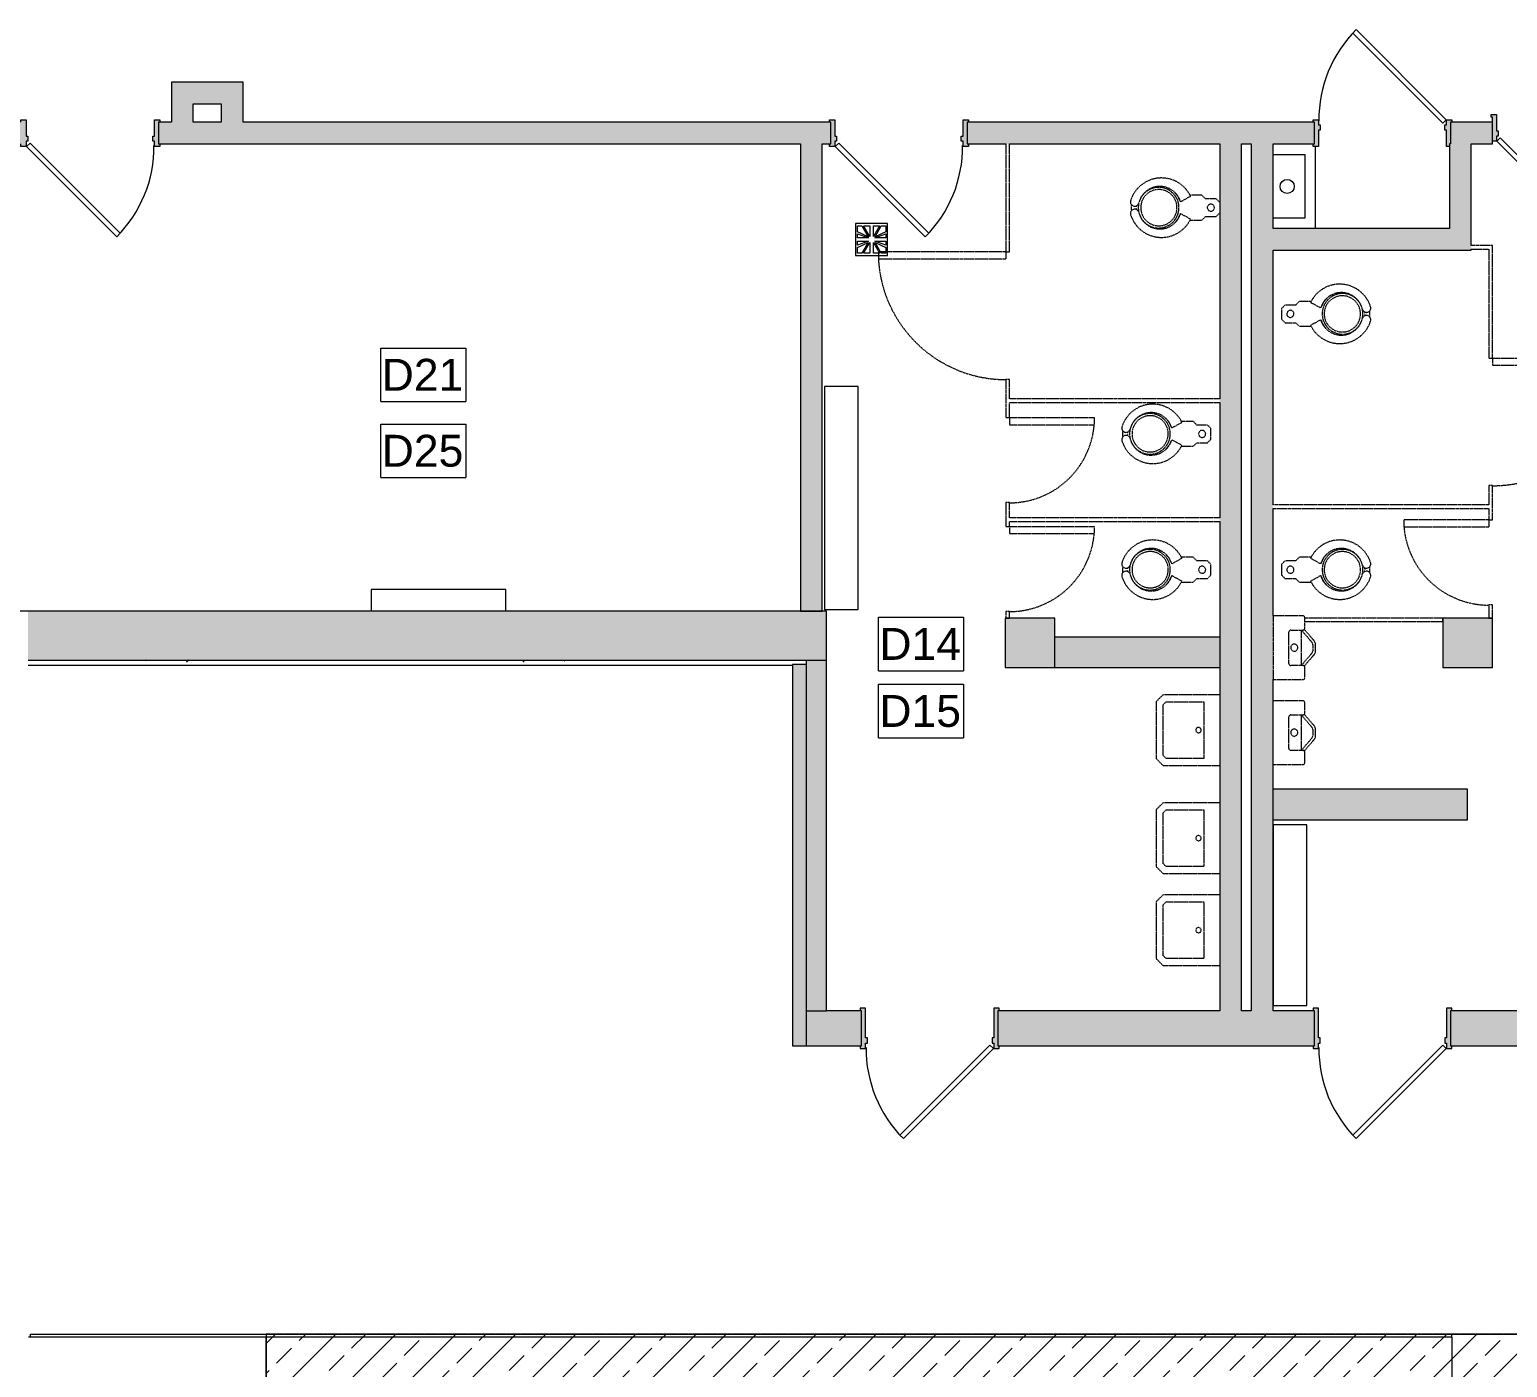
# Model space of a CAD drawing. Header units: inches. Extents: x 628 to 4524, y -721 to 887.
# Drawn here: x 3566 to 3983.6, y -310.9 to 67.1 of the extents above; entities that cross this region are included whole.
import ezdxf

# ---------------------------------------------------------------- set-up
doc = ezdxf.new("R2010")
doc.units = ezdxf.units.IN
doc.header["$MEASUREMENT"] = 0
for name, pattern in [('Dash 1_16_', [0.125, 0.0625, -0.0625]), ('Demolished', [0.1875, 0.125, -0.0625]), ('Hidden 1_8_', [0.1875, 0.125, -0.0625])]:
    doc.linetypes.add(name, pattern=pattern)
for name, color, linetype, lineweight in [('A-ANNO-KEYN', 231, 'Continuous', 9), ('A-DETL', 90, 'Continuous', 9), ('A-DETL-GENF', 92, 'Continuous', 9), ('A-DETL-HDLN', 90, 'Hidden 1_8_', 9), ('A-DOOR', 31, 'Continuous', 13), ('A-FLOR', 192, 'Continuous', 13), ('A-FLOR-LEVL', 51, 'Demolished', 9), ('A-WALL', 113, 'Continuous', 13), ('A-WALL-PATT', 111, 'Continuous', 13), ('I-WALL', 2, 'Continuous', 13), ('M-EQPM', 50, 'Continuous', 13), ('P-SANR-FIXT', 6, 'Demolished', 9)]:
    doc.layers.add(name, color=color, linetype=linetype, lineweight=lineweight)
doc.styles.add('Arial', font='arial.ttf', dxfattribs={"height": 9})

# ---------------------------------------------------------------- blocks, each defined once
blk = doc.blocks.new('Basic Wall _ Exterior - Brick and CMU on MTL_ Stud - ___-6877969-FIRST FLOOR DEMOLITION')
at = {"layer": 'A-WALL-PATT', "lineweight": 9}
h = blk.add_hatch(dxfattribs=at)
h.set_pattern_fill('FP_5', color=256, style=0, pattern_type=2)
h.set_pattern_definition([(0, (0, -89.438), (30.72, 4.745), [1.267, -21.773, 1.267, -21.773, -122.88]), (0, (0, -89.438), (30.72, 4.745), [-46.08, 1.267, -44.813, 1.267, -21.773, -53.76]), (0, (0, -89.438), (30.72, 4.745), [-115.2, 1.267, -14.093, 1.267, -37.133]), (133.061, (11.52, -87.066), (-22.01071, 14.06408), [0.928, -15.944, 0.928, -15.944, -89.986]), (133.061, (11.52, -87.066), (-22.01071, 14.06408), [-33.745, 0.928, -32.817, 0.928, -15.944, -39.369]), (133.061, (11.52, -87.066), (-22.01071, 14.06408), [-84.362, 0.928, -10.32, 0.928, -27.193]), (226.939, (15.36, -77.576), (-8.709455, -18.80903), [0.928, -15.944, 0.928, -15.944, -89.986]), (226.939, (15.36, -77.576), (-8.709455, -18.80903), [-33.745, 0.928, -32.817, 0.928, -15.944, -39.369]), (226.939, (15.36, -77.576), (-8.709455, -18.80903), [-84.362, 0.928, -10.32, 0.928, -27.193])])
h.paths.add_polyline_path([(540.34, -112.44), (540.34, -112.28), (544.34, -112.28), (544.34, -111.06), (324.34, -111.06), (324.34, -112.44), (404.13, -112.44)], flags=0)
at = {"layer": 'A-WALL', "lineweight": 9}
blk.add_line((324.34, -112.44), (540.34, -112.44), dxfattribs=at)
blk = doc.blocks.new('Door - Single - Solid Door 36_ x 84_-V1-FIRST FLOOR DEMOLITION')
at = {"layer": 'A-DOOR'}
h = blk.add_hatch(color=250, dxfattribs=at)
h.paths.add_polyline_path([(-15.26, -3.9), (-14.13, -3.9), (-14.13, -2.4), (-13.63, -2.4), (-13.63, -0.9), (-14.13, -0.9), (-14.13, 3.72), (-15.63, 3.72), (-15.63, 2.97), (-15.26, 2.97), (-15.26, -3.15)], flags=0)
h.paths.add_polyline_path([(23.62, -3.9), (23.62, -3.15), (23.24, -3.15), (23.24, 2.97), (23.62, 2.97), (23.62, 3.72), (22.12, 3.72), (22.12, -0.9), (21.62, -0.9), (21.62, -2.4), (22.12, -2.4), (22.12, -3.9), (23.24, -3.9)], flags=0)
at = {"layer": 'A-DOOR', "color": 8, "lineweight": 20}
for p, q in [((-15.63, 3.72), (-14.13, 3.72)), ((-15.63, 2.97), (-15.63, 3.72)), ((-15.26, 2.97), (-15.63, 2.97)), ((-15.26, 1.47), (-15.26, 2.97)), ((-14.13, 3.72), (-14.13, -0.9)), ((22.12, 3.72), (23.62, 3.72)), ((22.12, -0.9), (22.12, 3.72)), ((23.62, 3.72), (23.62, 2.97)), ((-14.13, -3.9), (-15.26, -3.9)), ((-14.13, -0.9), (-13.63, -0.9)), ((-14.13, -2.4), (-14.13, -3.9)), ((-13.63, -2.4), (-14.13, -2.4)), ((-13.03, -2.93), (-14.01, -3.9)), ((-14.01, -3.9), (11.45, -29.36)), ((-13.63, -0.9), (-13.63, -2.4)), ((12.42, -28.38), (-13.03, -2.93)), ((21.62, -0.9), (22.12, -0.9)), ((21.62, -2.4), (21.62, -0.9)), ((22.12, -2.4), (21.62, -2.4)), ((22.12, -3.9), (22.12, -2.4)), ((23.62, -3.9), (22.12, -3.9)), ((23.62, -3.15), (23.62, -3.9)), ((11.45, -29.36), (12.42, -28.38))]:
    blk.add_line(p, q, dxfattribs=at)
at = {"layer": 'A-DOOR', "lineweight": 9}
blk.add_arc((-14.01, -3.9), 36, 315, 0.5, dxfattribs=at)
blk = doc.blocks.new('Lavatory - Wall Mounted - 20_x18_ - Public-6857333-FIRST FLOOR DEMOLITION')
at = {"layer": 'P-SANR-FIXT', "color": 7}
for p, q in [((645.09, -177.37), (643.09, -179.37)), ((643.09, -179.37), (643.09, -195.37)), ((661.09, -177.37), (645.09, -177.37)), ((645.09, -180.19), (645.92, -179.37)), ((645.92, -179.37), (656.59, -179.37)), ((656.59, -179.37), (656.59, -195.37)), ((645.09, -194.54), (645.09, -180.19)), ((643.09, -195.37), (645.09, -197.37)), ((645.92, -195.37), (645.09, -194.54)), ((656.59, -195.37), (645.92, -195.37)), ((645.09, -197.37), (661.09, -197.37))]:
    blk.add_line(p, q, dxfattribs=at)
for start, end in [(90, 270), (90, 270), (270, 90), (270, 90)]:
    blk.add_arc((655.09, -187.37), 0.75, start, end, dxfattribs=at)
blk = doc.blocks.new('Urinal with Wing - Wall Hung - Standard-6857335-FIRST FLOOR DEMOLITION')
at = {"layer": 'P-SANR-FIXT', "color": 7}
for p, q in [((684.65, -122.55), (676.15, -122.55)), ((685.15, -126.05), (685.15, -123.05)), ((680.65, -136.05), (680.65, -127.05)), ((681.15, -126.55), (684.65, -126.55)), ((684.16, -126.55), (687.16, -130.05)), ((684.16, -136.55), (684.16, -126.55)), ((685.15, -126.55), (684.65, -126.55)), ((687.79, -129.63), (685.15, -126.55)), ((687.16, -130.05), (686.62, -129.43)), ((687.18, -128.92), (687.79, -129.63)), ((687.16, -133.06), (684.16, -136.55)), ((685.15, -136.55), (687.79, -133.47)), ((686.62, -133.68), (687.16, -133.06)), ((687.79, -133.47), (687.18, -134.19)), ((687.4, -130.7), (687.4, -132.41)), ((688.15, -132.5), (688.15, -130.61)), ((684.65, -136.55), (681.15, -136.55)), ((684.65, -136.55), (685.15, -136.55)), ((685.15, -140.05), (685.15, -137.05)), ((676.15, -140.55), (684.65, -140.55))]:
    blk.add_line(p, q, dxfattribs=at)
for centre, radius, start, end in [((684.65, -123.05), 0.5, 0, 90), ((681.15, -127.05), 0.5, 90, 180), ((684.65, -126.05), 0.5, 270, 0), ((682.15, -131.55), 1, 90, 270), ((682.15, -131.55), 1, 90, 270), ((682.15, -131.55), 1, 270, 90), ((682.15, -131.55), 1, 270, 90), ((686.4, -130.7), 1, 0, 40.6013), ((686.4, -132.41), 1, 319.3987, 0), ((686.65, -130.61), 1.5, 0, 40.6013), ((686.65, -132.5), 1.5, 319.3987, 0), ((681.15, -136.05), 0.5, 180, 270), ((684.65, -137.05), 0.5, 0, 90), ((684.65, -140.05), 0.5, 270, 0)]:
    blk.add_arc(centre, radius, start, end, dxfattribs=at)
blk = doc.blocks.new('Urinal with Wing - Wall Hung - Standard-V3-FIRST FLOOR DEMOLITION')
at = {"layer": 'P-SANR-FIXT', "color": 7}
for p, q in [((676.15, -98.55), (676.15, -116.55)), ((684.65, -98.55), (676.15, -98.55)), ((685.15, -102.05), (685.15, -99.05)), ((680.65, -112.05), (680.65, -103.05)), ((681.15, -102.55), (684.65, -102.55)), ((684.16, -102.55), (687.16, -106.05)), ((684.16, -112.55), (684.16, -102.55)), ((685.15, -102.55), (684.65, -102.55)), ((687.79, -105.63), (685.15, -102.55)), ((687.16, -106.05), (686.62, -105.43)), ((687.18, -104.92), (687.79, -105.63)), ((687.4, -106.7), (687.4, -108.41)), ((688.15, -108.5), (688.15, -106.61)), ((684.65, -112.55), (681.15, -112.55)), ((687.16, -109.06), (684.16, -112.55)), ((684.65, -112.55), (685.15, -112.55)), ((685.15, -112.55), (687.79, -109.47)), ((686.62, -109.68), (687.16, -109.06)), ((687.79, -109.47), (687.18, -110.19)), ((676.15, -116.55), (684.65, -116.55)), ((685.15, -116.05), (685.15, -113.05))]:
    blk.add_line(p, q, dxfattribs=at)
for centre, radius, start, end in [((684.65, -99.05), 0.5, 0, 90), ((681.15, -103.05), 0.5, 90, 180), ((684.65, -102.05), 0.5, 270, 0), ((682.15, -107.55), 1, 90, 270), ((682.15, -107.55), 1, 90, 270), ((682.15, -107.55), 1, 270, 90), ((682.15, -107.55), 1, 270, 90), ((686.4, -106.7), 1, 0, 40.6013), ((686.4, -108.41), 1, 319.3987, 0), ((686.65, -106.61), 1.5, 0, 40.6013), ((686.65, -108.5), 1.5, 319.3987, 0), ((681.15, -112.05), 0.5, 180, 270), ((684.65, -113.05), 0.5, 0, 90), ((684.65, -116.05), 0.5, 270, 0)]:
    blk.add_arc(centre, radius, start, end, dxfattribs=at)
blk = doc.blocks.new('Water Closet - Flush Valve - Floor Mounted - Private - Flushing Greater than 1_6 gpf-V8-FIRST FLOOR DEMOLITION')
at = {"layer": 'P-SANR-FIXT', "color": 7}
for p, q in [((-2.5, -4), (-3.5, -5)), ((-1.5, 0), (-2.5, -1)), ((-2.5, -1), (-2.5, -4)), ((1.5, 0), (-1.5, 0)), ((2.5, -1), (1.5, 0)), ((2.5, -4), (2.5, -1)), ((3.5, -5), (2.5, -4)), ((-3.5, -5), (-3.5, -8.38)), ((-1.69, -11.06), (-3.25, -8.22)), ((3.25, -8.22), (1.69, -11.06)), ((3.5, -8.38), (3.5, -5))]:
    blk.add_line(p, q, dxfattribs=at)
at = {"layer": 'P-SANR-FIXT', "color": 7, "flags": 128}
for points in [[(-4.38, -12.79), (-4.22, -12.64), (-4.03, -12.48), (-3.84, -12.32), (-3.64, -12.17), (-3.43, -12.03), (-3.22, -11.89), (-3.01, -11.77), (-2.78, -11.65), (-2.56, -11.55), (-2.33, -11.45), (-2.09, -11.36), (-2, -11.33)], [(2, -11.33), (2.24, -11.41), (2.47, -11.51), (2.69, -11.61), (2.92, -11.72), (3.14, -11.84), (3.35, -11.97), (3.56, -12.11), (3.76, -12.26), (3.96, -12.41), (4.15, -12.57), (4.33, -12.74), (4.38, -12.8)], [(-0.2, -23.5), (-0.25, -23.5), (-0.5, -23.48), (-0.56, -23.47)], [(0.56, -23.47), (0.35, -23.49), (0.1, -23.5)]]:
    blk.add_lwpolyline(points, dxfattribs=at)
at = {"layer": 'P-SANR-FIXT', "color": 7}
for centre, radius, start, end in [((0, -2.5), 1, 360, 180), ((0, -2.5), 1, 180, 360), ((0.74, -16.45), 9.14, 115.8609, 252.5741), ((-0.74, -16.45), 9.14, 287.4259, 64.1391), ((0.1, -16.91), 6.11, 106.9633, 257.0367), ((0, -17.25), 5.75, 0, 180), ((0, -17.19), 5.13, 90, 270), ((0, -17.25), 5.75, 118.1189, 123.4335), ((0, -17.25), 5.75, 104.0429, 108.5788), ((0, -17.19), 5.12, 270, 90), ((-0.1, -16.91), 6.11, 282.9633, 73.0367), ((0, -17.25), 5.75, 71.4212, 75.9571), ((0, -17.25), 5.75, 56.5665, 61.8811), ((0, -17.25), 5.75, 161.4419, 165.9707), ((0, -17.25), 5.75, 146.5915, 151.6251), ((0, -17.25), 5.75, 132.2685, 137.754), ((0, -17.25), 5.75, 42.246, 47.7315), ((0, -17.25), 5.75, 28.3749, 33.4085), ((0, -17.25), 5.75, 14.0293, 18.5581), ((0, -17.25), 5.75, 180, 238.3584), ((0, -17.25), 5.75, 301.6416, 0), ((0, -17.25), 5.75, 240.6149, 251.1591), ((-1.64, -24.02), 1.21, 252.5741, 72.5741), ((0, -17.25), 5.75, 255.8551, 284.1449), ((0, -17.25), 7.75, 263.5978, 276.4022), ((1.64, -24.02), 1.21, 107.4259, 287.4259), ((0, -17.25), 5.75, 288.8409, 299.3851)]:
    blk.add_arc(centre, radius, start, end, dxfattribs=at)
blk = doc.blocks.new('Water Closet - Flush Valve - Floor Mounted - Private - Flushing Greater than 1_6 gpf-V9-FIRST FLOOR DEMOLITION')
at = {"layer": 'P-SANR-FIXT', "color": 7}
for p, q in [((-2.5, -4), (-3.5, -5)), ((-1.5, 0), (-2.5, -1)), ((-2.5, -1), (-2.5, -4)), ((2.5, -1), (1.5, 0)), ((2.5, -4), (2.5, -1)), ((3.5, -5), (2.5, -4)), ((-3.5, -5), (-3.5, -8.38)), ((-1.69, -11.06), (-3.25, -8.22)), ((3.25, -8.22), (1.69, -11.06)), ((3.5, -8.38), (3.5, -5))]:
    blk.add_line(p, q, dxfattribs=at)
at = {"layer": 'P-SANR-FIXT', "color": 7, "flags": 128}
for points in [[(-4.38, -12.79), (-4.22, -12.64), (-4.03, -12.48), (-3.84, -12.32), (-3.64, -12.17), (-3.43, -12.03), (-3.22, -11.89), (-3.01, -11.77), (-2.78, -11.65), (-2.56, -11.55), (-2.33, -11.45), (-2.09, -11.36), (-2, -11.33)], [(2, -11.33), (2.24, -11.41), (2.47, -11.51), (2.69, -11.61), (2.92, -11.72), (3.14, -11.84), (3.35, -11.97), (3.56, -12.11), (3.76, -12.26), (3.96, -12.41), (4.15, -12.57), (4.33, -12.74), (4.38, -12.8)], [(-0.2, -23.5), (-0.25, -23.5), (-0.5, -23.48), (-0.56, -23.47)], [(0.56, -23.47), (0.35, -23.49), (0.1, -23.5)]]:
    blk.add_lwpolyline(points, dxfattribs=at)
at = {"layer": 'P-SANR-FIXT', "color": 7}
for centre, radius, start, end in [((0, -2.5), 1, 360, 180), ((0, -2.5), 1, 180, 360), ((0.74, -16.45), 9.14, 115.8609, 252.5741), ((-0.74, -16.45), 9.14, 287.4259, 64.1391), ((0.1, -16.91), 6.11, 106.9633, 257.0367), ((0, -17.25), 5.75, 0, 180), ((0, -17.19), 5.13, 90, 270), ((0, -17.25), 5.75, 118.1189, 123.4335), ((0, -17.25), 5.75, 104.0429, 108.5788), ((0, -17.19), 5.12, 270, 90), ((-0.1, -16.91), 6.11, 282.9633, 73.0367), ((0, -17.25), 5.75, 71.4212, 75.9571), ((0, -17.25), 5.75, 56.5665, 61.8811), ((0, -17.25), 5.75, 161.4419, 165.9707), ((0, -17.25), 5.75, 146.5915, 151.9011), ((0, -17.25), 5.75, 132.2685, 137.2516), ((0, -17.25), 5.75, 42.246, 47.7315), ((0, -17.25), 5.75, 28.0989, 33.4085), ((0, -17.25), 5.75, 14.0293, 18.5581), ((0, -17.25), 5.75, 180, 238.3584), ((0, -17.25), 5.75, 301.6416, 0), ((0, -17.25), 5.75, 240.6149, 251.1591), ((-1.64, -24.02), 1.21, 252.5741, 72.5741), ((0, -17.25), 5.75, 255.8551, 284.1449), ((0, -17.25), 7.75, 263.5978, 276.4022), ((1.64, -24.02), 1.21, 107.4259, 287.4259), ((0, -17.25), 5.75, 288.8409, 299.3851)]:
    blk.add_arc(centre, radius, start, end, dxfattribs=at)
blk = doc.blocks.new('Water Closet - Flush Valve - Floor Mounted - Private - Flushing Greater than 1_6 gpf-6876901-FIRST FLOOR DEMOLITION')
at = {"layer": 'P-SANR-FIXT', "color": 7}
for p, q in [((-3.5, 8.38), (-3.5, 5)), ((-3.25, 8.22), (-1.69, 11.06)), ((1.69, 11.06), (3.25, 8.22)), ((3.5, 5), (3.5, 8.38)), ((-3.5, 5), (-2.5, 4)), ((2.5, 4), (3.5, 5)), ((-2.5, 4), (-2.5, 1)), ((-2.5, 1), (-1.5, 0)), ((-1.5, 0), (1.5, 0)), ((1.5, 0), (2.5, 1)), ((2.5, 1), (2.5, 4))]:
    blk.add_line(p, q, dxfattribs=at)
at = {"layer": 'P-SANR-FIXT', "color": 7, "flags": 128}
for points in [[(-0.56, 23.47), (-0.35, 23.49), (-0.1, 23.5)], [(0.2, 23.5), (0.25, 23.5), (0.5, 23.48), (0.56, 23.47)], [(-2, 11.33), (-2.24, 11.41), (-2.47, 11.51), (-2.69, 11.61), (-2.92, 11.72), (-3.14, 11.84), (-3.35, 11.97), (-3.56, 12.11), (-3.76, 12.26), (-3.96, 12.41), (-4.15, 12.57), (-4.33, 12.74), (-4.38, 12.8)], [(4.38, 12.79), (4.22, 12.64), (4.03, 12.48), (3.84, 12.32), (3.64, 12.17), (3.43, 12.03), (3.22, 11.89), (3.01, 11.77), (2.78, 11.65), (2.56, 11.55), (2.33, 11.45), (2.09, 11.36), (2, 11.33)]]:
    blk.add_lwpolyline(points, dxfattribs=at)
at = {"layer": 'P-SANR-FIXT', "color": 7}
for centre, radius, start, end in [((0.74, 16.45), 9.14, 107.4259, 244.1391), ((-1.64, 24.02), 1.21, 287.4259, 107.4259), ((1.64, 24.02), 1.21, 72.5741, 252.5741), ((-0.74, 16.45), 9.14, 295.8609, 72.5741), ((0.1, 16.91), 6.11, 102.9633, 253.0367), ((0, 17.25), 5.75, 121.6416, 180), ((0, 17.19), 5.12, 90, 270), ((0, 17.25), 5.75, 108.8409, 119.3851), ((0, 17.25), 5.75, 75.8551, 104.1449), ((0, 17.25), 7.75, 83.5978, 96.4022), ((0, 17.19), 5.13, 270, 90), ((-0.1, 16.91), 6.11, 286.9633, 77.0367), ((0, 17.25), 5.75, 60.6149, 71.1591), ((0, 17.25), 5.75, 0, 58.3584), ((0, 17.25), 5.75, 180, 0), ((0, 17.25), 5.75, 194.0293, 198.5581), ((0, 17.25), 5.75, 208.0989, 213.4085), ((0, 17.25), 5.75, 222.246, 227.7315), ((0, 17.25), 5.75, 312.2685, 317.754), ((0, 17.25), 5.75, 326.5915, 331.9011), ((0, 17.25), 5.75, 341.4419, 345.9707), ((0, 17.25), 5.75, 236.5665, 241.8811), ((0, 17.25), 5.75, 251.4212, 255.9571), ((0, 17.25), 5.75, 284.0429, 288.5788), ((0, 17.25), 5.75, 298.1189, 303.4335), ((0, 2.5), 1, 360, 180), ((0, 2.5), 1, 180, 360)]:
    blk.add_arc(centre, radius, start, end, dxfattribs=at)
blk = doc.blocks.new('Door - Single - Solid Door 36_ x 84_-7220308-FIRST FLOOR DEMOLITION')
at = {"layer": 'A-DOOR'}
h = blk.add_hatch(color=250, dxfattribs=at)
h.paths.add_polyline_path([(23.62, 2.97), (23.62, 3.72), (22.12, 3.72), (22.12, -0.9), (21.62, -0.9), (21.62, -2.4), (22.12, -2.4), (22.12, -3.9), (23.62, -3.9), (23.62, -3.15), (23.24, -3.15), (23.24, 2.97)], flags=0)
h.paths.add_polyline_path([(-13.63, -2.4), (-13.63, -0.9), (-14.13, -0.9), (-14.13, 3.72), (-15.63, 3.72), (-15.63, 2.97), (-15.26, 2.97), (-15.26, -3.15), (-15.63, -3.15), (-15.63, -3.9), (-14.13, -3.9), (-14.13, -2.4)], flags=0)
at = {"layer": 'A-DOOR', "color": 8, "lineweight": 20}
for p, q in [((-15.63, 3.72), (-14.13, 3.72)), ((-15.63, 2.97), (-15.63, 3.72)), ((-14.13, 3.72), (-14.13, -0.9)), ((22.12, 3.72), (23.62, 3.72)), ((22.12, -0.9), (22.12, 3.72)), ((23.62, 3.72), (23.62, 2.97)), ((-15.63, -3.9), (-15.63, -3.15)), ((-14.13, -3.9), (-15.63, -3.9)), ((-14.13, -0.9), (-13.63, -0.9)), ((-14.13, -2.4), (-14.13, -3.9)), ((-13.63, -2.4), (-14.13, -2.4)), ((-13.03, -2.93), (-14.01, -3.9)), ((-14.01, -3.9), (11.45, -29.36)), ((-13.63, -0.9), (-13.63, -2.4)), ((12.42, -28.38), (-13.03, -2.93)), ((21.62, -0.9), (22.12, -0.9)), ((21.62, -2.4), (21.62, -0.9)), ((22.12, -2.4), (21.62, -2.4)), ((22.12, -3.9), (22.12, -2.4)), ((23.62, -3.9), (22.12, -3.9)), ((23.62, -3.15), (23.62, -3.9)), ((11.45, -29.36), (12.42, -28.38))]:
    blk.add_line(p, q, dxfattribs=at)
at = {"layer": 'A-DOOR', "lineweight": 9}
blk.add_arc((-14.01, -3.9), 36, 315, 0.5, dxfattribs=at)
blk = doc.blocks.new('Door - Single - Solid Door 36_ x 84_-7219896-FIRST FLOOR DEMOLITION')
at = {"layer": 'A-DOOR'}
h = blk.add_hatch(color=250, dxfattribs=at)
h.paths.add_polyline_path([(-15.63, 5.78), (-15.63, 5.03), (-15.26, 5.03), (-15.26, -4.85), (-15.63, -4.85), (-15.63, -5.6), (-14.13, -5.6), (-14.13, 2.78), (-13.63, 2.78), (-13.63, 4.28), (-14.13, 4.28), (-14.13, 5.78), (-15.26, 5.78)], flags=0)
h.paths.add_polyline_path([(22.12, 5.78), (22.12, 4.28), (21.62, 4.28), (21.62, 2.78), (22.12, 2.78), (22.12, -5.6), (23.62, -5.6), (23.62, -4.85), (23.24, -4.85), (23.24, 5.03), (23.62, 5.03), (23.62, 5.78), (23.24, 5.78)], flags=0)
at = {"layer": 'A-DOOR', "color": 8, "lineweight": 20}
for p, q in [((-14.01, 5.78), (11.45, 31.23)), ((12.42, 30.26), (-13.03, 4.8)), ((11.45, 31.23), (12.42, 30.26)), ((-15.63, 5.78), (-15.63, 5.03)), ((-14.13, 5.78), (-15.63, 5.78)), ((-14.13, 4.28), (-14.13, 5.78)), ((-13.63, 4.28), (-14.13, 4.28)), ((-13.03, 4.8), (-14.01, 5.78)), ((-13.63, 2.78), (-13.63, 4.28)), ((22.12, 4.28), (21.62, 4.28)), ((21.62, 4.28), (21.62, 2.78)), ((23.62, 5.78), (22.12, 5.78)), ((22.12, 5.78), (22.12, 4.28)), ((23.62, 5.03), (23.62, 5.78)), ((-14.13, -5.6), (-14.13, 2.78)), ((-14.13, 2.78), (-13.63, 2.78)), ((21.62, 2.78), (22.12, 2.78)), ((22.12, 2.78), (22.12, -5.6)), ((-15.63, -4.85), (-15.63, -5.6)), ((-15.63, -5.6), (-14.13, -5.6)), ((22.12, -5.6), (23.62, -5.6)), ((23.62, -5.6), (23.62, -4.85))]:
    blk.add_line(p, q, dxfattribs=at)
at = {"layer": 'A-DOOR', "lineweight": 9}
blk.add_arc((-14.01, 5.78), 36, 359.5, 45, dxfattribs=at)
blk = doc.blocks.new('Fan Coil Unit 9_5L x 51W x 25_5H - Fan Coil Unit 9_5L x 51W x 25_5H-6913397-FIRST FLOOR DEMOLITION')
at = {"layer": 'M-EQPM', "lineweight": 9}
for p, q in [((-25.5, 4.75), (-25.5, -4.75)), ((25.5, 4.75), (-25.5, 4.75)), ((25.5, -4.75), (25.5, 4.75)), ((-25.5, -4.75), (25.5, -4.75))]:
    blk.add_line(p, q, dxfattribs=at)
blk = doc.blocks.new('Fan Coil Unit 9_5L x 63W x 25_5H - Fan Coil Unit 9_5L x 63W x 25_5H-6914405-FIRST FLOOR DEMOLITION')
at = {"layer": 'M-EQPM', "lineweight": 9}
for p, q in [((-31.5, 4.75), (-31.5, -4.75)), ((31.5, 4.75), (-31.5, 4.75)), ((31.5, -4.75), (31.5, 4.75)), ((-31.5, -4.75), (31.5, -4.75))]:
    blk.add_line(p, q, dxfattribs=at)
blk = doc.blocks.new('Door - Single - Solid Door 36_ x 84_-V13-FIRST FLOOR DEMOLITION')
at = {"layer": 'A-DOOR'}
h = blk.add_hatch(color=250, dxfattribs=at)
h.paths.add_polyline_path([(22.12, 3.72), (22.12, -0.9), (21.62, -0.9), (21.62, -2.4), (22.12, -2.4), (22.12, -3.9), (23.62, -3.9), (23.62, -3.15), (23.24, -3.15), (23.24, 2.97), (23.62, 2.97), (23.62, 3.72), (23.24, 3.72)], flags=0)
h.paths.add_polyline_path([(-14.13, 3.72), (-14.94, 3.72), (-14.94, 2.97), (-15.26, 2.97), (-15.26, -3.15), (-15.63, -3.15), (-15.63, -3.9), (-14.13, -3.9), (-14.13, -2.4), (-13.63, -2.4), (-13.63, -0.9), (-14.13, -0.9), (-14.13, 2.97)], flags=0)
at = {"layer": 'A-DOOR', "color": 8, "lineweight": 20}
for p, q in [((-14.94, 3.72), (-14.13, 3.72)), ((-14.13, 3.72), (-14.13, -0.9)), ((22.12, 3.72), (23.62, 3.72)), ((22.12, -0.9), (22.12, 3.72)), ((23.62, 3.72), (23.62, 2.97)), ((-15.63, -3.9), (-15.63, -3.15)), ((-14.13, -3.9), (-15.63, -3.9)), ((-14.13, -0.9), (-13.63, -0.9)), ((-14.13, -2.4), (-14.13, -3.9)), ((-13.63, -2.4), (-14.13, -2.4)), ((-13.03, -2.93), (-14.01, -3.9)), ((-14.01, -3.9), (11.45, -29.36)), ((-13.63, -0.9), (-13.63, -2.4)), ((12.42, -28.38), (-13.03, -2.93)), ((21.62, -0.9), (22.12, -0.9)), ((21.62, -2.4), (21.62, -0.9)), ((22.12, -2.4), (21.62, -2.4)), ((22.12, -3.9), (22.12, -2.4)), ((23.62, -3.9), (22.12, -3.9)), ((23.62, -3.15), (23.62, -3.9)), ((11.45, -29.36), (12.42, -28.38))]:
    blk.add_line(p, q, dxfattribs=at)
at = {"layer": 'A-DOOR', "lineweight": 9}
blk.add_arc((-14.01, -3.9), 36, 315, 0.5, dxfattribs=at)
blk = doc.blocks.new('Sink-Mop-2D - Sink-Mop-2D-6915447-FIRST FLOOR DEMOLITION')
at = {"layer": 'P-SANR-FIXT', "linetype": 'Continuous'}
for p, q in [((23.875, 12), (0.75, 12)), ((3, 9), (21, 9)), ((3, 0), (3, 9)), ((21, 9), (21, 0))]:
    blk.add_line(p, q, dxfattribs=at)
blk.add_circle((12, 4), 2, dxfattribs=at)
blk = doc.blocks.new('Single-Flush - 36_ x 84_-6917172-FIRST FLOOR DEMOLITION')
at = {"layer": 'A-DOOR', "color": 10, "linetype": 'Demolished', "lineweight": 20}
for p, q in [((16, -0.5), (16, -36.51)), ((18, -0.5), (16, -0.5)), ((18, -0.5), (18, -36.51)), ((18, -36.51), (16, -36.51))]:
    blk.add_line(p, q, dxfattribs=at)
at = {"layer": 'A-DOOR', "color": 7, "linetype": 'Demolished', "lineweight": 9}
blk.add_arc((18, -0.5), 36.07, 180, 266.8211, dxfattribs=at)
blk = doc.blocks.new('Single-Flush - 24_ x 80_-6917127-FIRST FLOOR DEMOLITION')
at = {"layer": 'A-DOOR', "color": 10, "linetype": 'Demolished', "lineweight": 20}
for p, q in [((10, 0.5), (10, 24.48)), ((12, 24.48), (10, 24.48)), ((12, 0.5), (12, 24.48)), ((12, 0.5), (10, 0.5))]:
    blk.add_line(p, q, dxfattribs=at)
at = {"layer": 'A-DOOR', "color": 7, "linetype": 'Demolished', "lineweight": 9}
blk.add_arc((12, 0.5), 24.07, 94.7669, 180, dxfattribs=at)
blk = doc.blocks.new('Floor Drain 9L x 9W - Floor Drain 9L x 9W-V14-FIRST FLOOR DEMOLITION')
at = {"layer": 'P-SANR-FIXT', "linetype": 'Continuous'}
for p, q in [((4.5, 4.5), (-4.5, 4.5)), ((-4.5, 4.5), (-4.5, -4.5)), ((4.5, -4.5), (4.5, 4.5)), ((-4, 2.21), (-4, 3.83)), ((-4, 3.83), (-2.75, 3.83)), ((-0.99, 0.8), (-4, 2.21)), ((-4, 1.63), (-0.91, 0.5)), ((-4, 0.5), (-4, 1.63)), ((-0.91, 0.5), (-4, 0.5)), ((-2.75, 3.83), (-0.99, 0.8)), ((-0.5, 0.83), (-2.25, 3.83)), ((-2.25, 3.83), (-0.5, 3.83)), ((-0.5, 3.83), (-0.5, 0.83)), ((0.5, 3.83), (2.25, 3.83)), ((2.25, 3.83), (0.5, 0.83)), ((0.5, 0.83), (0.5, 3.83)), ((0.91, 0.5), (4, 1.63)), ((4, 0.5), (0.91, 0.5)), ((0.99, 0.8), (2.75, 3.83)), ((4, 2.21), (0.99, 0.8)), ((2.75, 3.83), (4, 3.83)), ((4, 3.83), (4, 2.21)), ((4, 1.63), (4, 0.5)), ((-4, -1.63), (-4, -0.5)), ((-4, -0.5), (-0.91, -0.5)), ((-0.91, -0.5), (-4, -1.63)), ((-4, -2.21), (-0.99, -0.8)), ((-4, -3.83), (-4, -2.21)), ((-2.75, -3.83), (-4, -3.83)), ((-0.99, -0.8), (-2.75, -3.83)), ((-2.25, -3.83), (-0.5, -0.83)), ((-0.5, -3.83), (-2.25, -3.83)), ((-0.5, -0.83), (-0.5, -3.83)), ((0.5, -3.83), (0.5, -0.83)), ((0.5, -0.83), (2.25, -3.83)), ((2.25, -3.83), (0.5, -3.83)), ((4, -1.63), (0.91, -0.5)), ((0.91, -0.5), (4, -0.5)), ((2.75, -3.83), (0.99, -0.8)), ((0.99, -0.8), (4, -2.21)), ((4, -3.83), (2.75, -3.83)), ((4, -0.5), (4, -1.63)), ((4, -2.21), (4, -3.83)), ((-4.5, -4.5), (4.5, -4.5))]:
    blk.add_line(p, q, dxfattribs=at)
blk = doc.blocks.new('Single-Flush - 24_ x 80_-6917576-FIRST FLOOR DEMOLITION')
at = {"layer": 'A-DOOR', "color": 10, "linetype": 'Demolished', "lineweight": 20}
for p, q in [((10, -0.5), (10, -24.48)), ((12, -0.5), (10, -0.5)), ((12, -0.5), (12, -24.48)), ((12, -24.48), (10, -24.48))]:
    blk.add_line(p, q, dxfattribs=at)
at = {"layer": 'A-DOOR', "color": 7, "linetype": 'Demolished', "lineweight": 9}
blk.add_arc((12, -0.5), 24.07, 180, 265.2331, dxfattribs=at)
blk = doc.blocks.new('Single-Flush - 36_ x 84_-6917623-FIRST FLOOR DEMOLITION')
at = {"layer": 'A-DOOR', "color": 10, "linetype": 'Demolished', "lineweight": 20}
for p, q in [((16, 0.5), (16, 36.51)), ((18, 36.51), (16, 36.51)), ((18, 0.5), (18, 36.51)), ((18, 0.5), (16, 0.5))]:
    blk.add_line(p, q, dxfattribs=at)
at = {"layer": 'A-DOOR', "color": 7, "linetype": 'Demolished', "lineweight": 9}
blk.add_arc((18, 0.5), 36.07, 93.1789, 180, dxfattribs=at)
blk = doc.blocks.new('Heater 38W x 6_5D x 16H - Heater 38W x 6_5D x 16H-V21-FIRST FLOOR DEMOLITION')
at = {"layer": 'M-EQPM', "lineweight": 9}
for p, q in [((19, 3.25), (-19, 3.25)), ((-19, 3.25), (-19, -2.8)), ((19, -2.8), (19, 3.25))]:
    blk.add_line(p, q, dxfattribs=at)
blk = doc.blocks.new('Keynote Tag - Keynote Number - Boxed-135510-FIRST FLOOR DEMOLITION')
at = {"layer": 'A-ANNO-KEYN'}
for p, q in [((-0.125, -0.0792), (-0.125, 0.0781)), ((-0.125, 0.0781), (0.125, 0.0781)), ((0.125, 0.0781), (0.125, -0.0792)), ((-0.125, -0.0792), (0.125, -0.0792))]:
    blk.add_line(p, q, dxfattribs=at)

msp = doc.modelspace()

# ---------------------------------------------------------------- hatches: boundary and pattern name
at = {"layer": 'A-DETL-GENF'}
h = msp.add_hatch(dxfattribs=at)
h.set_pattern_fill('FP_2', style=0, pattern_type=2)
h.set_pattern_definition([(45, (3241.226, 0), (-8.48528, 8.48528), []), (45, (3249.711, 0), (-8.48528, 8.48528), [6, -3])])
h.paths.add_polyline_path([(3404.5, -681.87), (3404.5, -501.49), (4071.88, -501.49), (4071.88, -402.48), (4107.88, -402.48), (4107.88, -301.48), (3632.88, -301.48), (3632.88, -366.37), (3987.88, -366.37), (3987.88, -438.49), (3342.5, -438.49), (3342.5, -681.87)], flags=0)
at = {"layer": 'A-WALL'}
for points in [[(3855.69, -113.18), (3855.69, -99.18), (3841.69, -99.18), (3841.69, -113.18)], [(3979.37, -113.18), (3979.37, -99.18), (3965.38, -99.18), (3965.38, -113.18)]]:
    msp.add_hatch(color=250, dxfattribs=at).paths.add_polyline_path(points, flags=0)
at = {"layer": 'A-WALL-PATT', "lineweight": 9}
for points in [[(3612.25, 40.91), (3612.25, 52.27), (3606.13, 52.27), (3606.13, 40.91)], [(3620.18, 46.14), (3620.18, 52.27), (3612.25, 52.27), (3612.25, 46.14)], [(3626.31, 40.91), (3626.31, 52.27), (3620.18, 52.27), (3620.18, 40.91)], [(3783.82, -97.18), (3789.94, -97.18), (3789.94, 34.78), (3783.82, 34.78), (3783.82, -36.78)], [(3908.44, -210.18), (3908.44, 34.78), (3902.31, 34.78), (3902.31, -210.18)], [(3917.38, -210.18), (3917.38, 34.78), (3911.25, 34.78), (3911.25, -210.18)], [(3973.38, 10.91), (3973.38, 34.78), (3967.25, 34.78), (3967.25, 10.91)], [(3973.38, 4.78), (3973.38, 10.91), (3917.38, 10.91), (3917.38, 4.78), (3965.31, 4.78)], [(3902.31, -113.18), (3902.31, -104.55), (3855.69, -104.55), (3855.69, -113.18), (3896.74, -113.18)], [(3785.56, -220.05), (3785.56, -112.28), (3781.56, -112.28), (3781.56, -220.05)], [(3791.19, -210.18), (3791.19, -111.06), (3785.56, -111.06), (3785.56, -210.18)], [(3972.38, -156.18), (3972.38, -147.55), (3917.38, -147.55), (3917.38, -156.18), (3919.6, -156.18)]]:
    msp.add_hatch(color=7, dxfattribs=at).paths.add_polyline_path(points, flags=0)
h = msp.add_hatch(color=7, dxfattribs=at)
h.paths.add_polyline_path([(3841.88, 34.78), (3929.06, 34.78), (3929.06, 40.91), (3830.91, 40.91), (3830.91, 34.78)], flags=0)
h.paths.add_polyline_path([(3792.41, 34.78), (3792.41, 40.91), (3602.41, 40.91), (3602.41, 34.78), (3789.94, 34.78)], flags=0)
h.paths.add_polyline_path([(3973.38, 34.78), (3979.37, 34.78), (3979.37, 40.91), (3967.56, 40.91), (3967.56, 34.78)], flags=0)
h.paths.add_polyline_path([(3563.91, 34.78), (3563.91, 40.91), (3558.69, 40.91), (3558.69, 34.78)], flags=0)
at = {"layer": 'A-WALL-PATT'}
msp.add_hatch(color=250, dxfattribs=at).paths.add_polyline_path([(3785.56, -111.06), (3791.19, -111.06), (3791.19, -97.19), (3565.56, -97.19), (3565.56, -111.06), (3645.35, -111.06)], flags=0)
at = {"layer": 'A-WALL-PATT', "lineweight": 9}
h = msp.add_hatch(color=7, dxfattribs=at)
h.paths.add_polyline_path([(4058.19, -220.05), (4058.19, -210.18), (3967.56, -210.18), (3967.56, -220.05), (4011.01, -220.05)], flags=0)
h.paths.add_polyline_path([(3929.06, -220.05), (3929.06, -210.18), (3839.62, -210.18), (3839.62, -220.05), (3919.6, -220.05)], flags=0)
h.paths.add_polyline_path([(3785.56, -220.05), (3801.12, -220.05), (3801.12, -210.18), (3785.56, -210.18)], flags=0)

# ---------------------------------------------------------------- linework, layer by layer
at = {"layer": 'A-DETL', "linetype": 'Dash 1_16_'}
msp.add_line((3632.88, -366.37), (3632.88, -302.37), dxfattribs=at)
at = {"layer": 'A-DETL-HDLN'}
for p, q in [((4107.88, -301.48), (3632.88, -301.48)), ((3632.88, -301.48), (3632.88, -366.37))]:
    msp.add_line(p, q, dxfattribs=at)
at = {"layer": 'A-FLOR'}
for p, q in [((3632.88, -302.37), (3565.69, -302.37)), ((3566.3, -302.37), (3566.3, -301.48)), ((3566.3, -301.48), (4074.3, -301.48)), ((3967.84, -301.48), (3967.84, -302.37))]:
    msp.add_line(p, q, dxfattribs=at)
at = {"layer": 'A-FLOR-LEVL', "linetype": 'Continuous'}
for p, q in [((3632.88, -302.37), (3632.88, -366.37)), ((3967.88, -302.37), (3632.88, -302.37)), ((3967.88, -302.37), (3967.88, -366.37))]:
    msp.add_line(p, q, dxfattribs=at)
at = {"layer": 'A-WALL', "color": 8, "lineweight": 20}
for p, q in [((3791.19, -97.19), (3558.69, -97.19)), ((3791.19, -210.18), (3791.19, -97.19)), ((3841.88, -99.18), (3841.69, -99.18)), ((3841.69, -99.18), (3841.69, -113.18)), ((3855.69, -99.18), (3842.88, -99.18)), ((3855.69, -104.55), (3855.69, -99.18)), ((3978.37, -99.18), (3965.38, -99.18)), ((3965.38, -100.18), (3965.38, -113.18)), ((3979.37, -113.18), (3979.37, -99.18)), ((3902.31, -104.55), (3855.69, -104.55)), ((3565.56, -111.06), (3785.56, -111.06)), ((3781.56, -112.28), (3781.56, -220.05)), ((3785.56, -112.28), (3781.56, -112.28)), ((3785.56, -210.18), (3785.56, -111.06)), ((3841.69, -113.18), (3855.69, -113.18)), ((3855.69, -113.18), (3902.31, -113.18)), ((3965.38, -113.18), (3979.37, -113.18)), ((3972.38, -147.55), (3917.38, -147.55)), ((3972.38, -156.18), (3972.38, -147.55)), ((3917.38, -156.18), (3972.38, -156.18)), ((3801.12, -210.18), (3791.19, -210.18)), ((3801.12, -220.05), (3801.12, -210.18)), ((3902.31, -210.18), (3839.62, -210.18)), ((3839.62, -210.18), (3839.62, -220.05)), ((3911.25, -210.18), (3908.44, -210.18)), ((3929.06, -210.18), (3917.38, -210.18)), ((3929.06, -220.05), (3929.06, -210.18)), ((4046.88, -210.18), (3967.56, -210.18)), ((3967.56, -210.18), (3967.56, -220.05)), ((3781.56, -220.05), (3801.12, -220.05)), ((3839.62, -220.05), (3929.06, -220.05)), ((3967.56, -220.05), (4072.06, -220.05))]:
    msp.add_line(p, q, dxfattribs=at)
at = {"layer": 'A-WALL', "lineweight": 9}
for p, q in [((3842.88, -99.18), (3841.88, -99.18)), ((3965.38, -99.18), (3965.38, -100.18)), ((3979.37, -99.18), (3978.37, -99.18)), ((3855.69, -113.18), (3855.69, -104.55))]:
    msp.add_line(p, q, dxfattribs=at)
at = {"layer": 'A-WALL', "color": 55}
for p, q in [((3902.31, -104.55), (3902.31, -113.18)), ((3785.56, -111.06), (3791.19, -111.06)), ((3917.38, -156.18), (3917.38, -147.55)), ((3785.56, -210.18), (3791.19, -210.18)), ((3785.56, -220.05), (3785.56, -210.18))]:
    msp.add_line(p, q, dxfattribs=at)
at = {"layer": 'I-WALL', "color": 8, "lineweight": 20}
for p, q in [((3606.13, 52.27), (3606.13, 40.91)), ((3626.31, 52.27), (3606.13, 52.27)), ((3626.31, 40.91), (3626.31, 52.27)), ((3612.25, 40.91), (3612.25, 46.14)), ((3612.25, 46.14), (3620.18, 46.14)), ((3620.18, 46.14), (3620.18, 40.91)), ((3606.13, 40.91), (3602.41, 40.91)), ((3602.41, 40.91), (3602.41, 34.78)), ((3620.18, 40.91), (3612.25, 40.91)), ((3792.41, 40.91), (3626.31, 40.91)), ((3792.41, 34.78), (3792.41, 40.91)), ((3929.06, 40.91), (3830.91, 40.91)), ((3830.91, 40.91), (3830.91, 34.78)), ((3929.06, 34.78), (3929.06, 40.91)), ((3979.37, 40.91), (3967.56, 40.91)), ((3967.56, 40.91), (3967.56, 34.78)), ((3979.37, 34.78), (3979.37, 40.91)), ((3602.41, 34.78), (3783.82, 34.78)), ((3783.82, 34.78), (3783.82, -97.18)), ((3789.94, 34.78), (3792.41, 34.78)), ((3789.94, -97.18), (3789.94, 34.78)), ((3830.91, 34.78), (3841.88, 34.78)), ((3842.88, 34.78), (3902.31, 34.78)), ((3902.31, 34.78), (3902.31, -37.22)), ((3908.44, 34.78), (3911.25, 34.78)), ((3908.44, -210.18), (3908.44, 34.78)), ((3911.25, 34.78), (3911.25, -210.18)), ((3917.38, 34.78), (3929.06, 34.78)), ((3917.38, 10.91), (3917.38, 34.78)), ((3967.56, 34.78), (3967.25, 34.78)), ((3967.25, 34.78), (3967.25, 10.91)), ((3973.38, 34.78), (3979.37, 34.78)), ((3973.38, 6.09), (3973.38, 34.78)), ((3967.25, 10.91), (3917.38, 10.91)), ((3917.38, -67.22), (3917.38, 4.78)), ((3917.38, 4.78), (3973.38, 4.78)), ((3973.38, 4.78), (3973.38, 5.09)), ((3902.31, -38.22), (3902.31, -70.89)), ((3917.38, -98.55), (3917.38, -68.22)), ((3902.31, -71.89), (3902.31, -104.55)), ((3783.82, -97.18), (3789.94, -97.18)), ((3902.31, -113.18), (3902.31, -210.18)), ((3917.38, -147.55), (3917.38, -116.55)), ((3917.38, -210.18), (3917.38, -156.18))]:
    msp.add_line(p, q, dxfattribs=at)
at = {"layer": 'I-WALL', "color": 10, "linetype": 'Demolished', "lineweight": 20}
for p, q in [((3841.88, 34.78), (3841.88, 4.28)), ((3842.88, 4.28), (3842.88, 34.78)), ((3841.88, 4.28), (3842.88, 4.28)), ((3979.37, 6.09), (3973.38, 6.09)), ((3973.38, 5.09), (3978.37, 5.09)), ((3978.37, 5.09), (3978.37, -25.72)), ((3979.37, -25.72), (3979.37, 6.09)), ((3978.37, -25.72), (3979.37, -25.72)), ((3842.88, -31.72), (3841.88, -31.72)), ((3841.88, -31.72), (3841.88, -42.55)), ((3842.88, -37.22), (3842.88, -31.72)), ((3902.31, -37.22), (3842.88, -37.22)), ((3842.88, -42.55), (3842.88, -38.22)), ((3842.88, -38.22), (3902.31, -38.22)), ((3841.88, -42.55), (3842.88, -42.55)), ((3978.37, -61.72), (3978.37, -67.22)), ((3979.37, -61.72), (3978.37, -61.72)), ((3979.37, -71.45), (3979.37, -61.72)), ((3842.88, -66.55), (3841.88, -66.55)), ((3841.88, -66.55), (3841.88, -73.28)), ((3842.88, -70.89), (3842.88, -66.55)), ((3902.31, -70.89), (3842.88, -70.89)), ((3978.37, -67.22), (3917.38, -67.22)), ((3917.38, -68.22), (3978.37, -68.22)), ((3978.37, -68.22), (3978.37, -71.45)), ((3841.88, -73.28), (3842.88, -73.28)), ((3842.88, -73.28), (3842.88, -71.89)), ((3842.88, -71.89), (3902.31, -71.89)), ((3978.37, -71.45), (3979.37, -71.45)), ((3978.37, -95.45), (3978.37, -99.18)), ((3979.37, -95.45), (3978.37, -95.45)), ((3979.37, -99.18), (3979.37, -95.45)), ((3842.88, -97.28), (3841.88, -97.28)), ((3841.88, -97.28), (3841.88, -99.18)), ((3842.88, -99.18), (3842.88, -97.28)), ((3965.38, -99.18), (3926.38, -99.18)), ((3926.38, -100.18), (3965.38, -100.18))]:
    msp.add_line(p, q, dxfattribs=at)
at = {"layer": 'I-WALL', "color": 7, "linetype": 'Demolished', "lineweight": 9}
for p, q in [((3841.88, -99.18), (3842.88, -99.18)), ((3965.38, -100.18), (3965.38, -99.18)), ((3978.37, -99.18), (3979.37, -99.18))]:
    msp.add_line(p, q, dxfattribs=at)

# ---------------------------------------------------------------- block references
at = {"layer": 'A-ANNO-KEYN', "xscale": 95.99999999999994, "yscale": 95.99999999999994, "zscale": 95.99999999999994}
for p in [(3677.29, -30.38), (3677.29, -51.85), (3817.92, -106.44), (3817.92, -125.37)]:
    msp.add_blockref('Keynote Tag - Keynote Number - Boxed-135510-FIRST FLOOR DEMOLITION', p, dxfattribs=at)
at = {"layer": 'A-DOOR', "rotation": 180}
for name, p in [('Door - Single - Solid Door 36_ x 84_-V13-FIRST FLOOR DEMOLITION', (3952.31, 37.75)), ('Door - Single - Solid Door 36_ x 84_-7219896-FIRST FLOOR DEMOLITION', (3824.37, -215.03)), ('Door - Single - Solid Door 36_ x 84_-7219896-FIRST FLOOR DEMOLITION', (3952.31, -215.03))]:
    msp.add_blockref(name, p, dxfattribs=at)
at = {"layer": 'A-DOOR'}
for name, p in [('Door - Single - Solid Door 36_ x 84_-V1-FIRST FLOOR DEMOLITION', (3994.63, 39.43)), ('Door - Single - Solid Door 36_ x 84_-7220308-FIRST FLOOR DEMOLITION', (3579.17, 37.93)), ('Door - Single - Solid Door 36_ x 84_-7220308-FIRST FLOOR DEMOLITION', (3807.67, 37.93))]:
    msp.add_blockref(name, p, dxfattribs=at)
at = {"layer": 'A-DOOR', "color": 7, "linetype": 'Demolished', "lineweight": 9}
for name, p, rotation in [('Single-Flush - 36_ x 84_-6917623-FIRST FLOOR DEMOLITION', (3842.38, -13.72), 89.9999999999999), ('Single-Flush - 36_ x 84_-6917172-FIRST FLOOR DEMOLITION', (3978.87, -43.72), 89.99999999999991), ('Single-Flush - 24_ x 80_-6917576-FIRST FLOOR DEMOLITION', (3842.38, -54.55), 89.9999999999999), ('Single-Flush - 24_ x 80_-6917576-FIRST FLOOR DEMOLITION', (3842.38, -85.28), 89.9999999999999), ('Single-Flush - 24_ x 80_-6917127-FIRST FLOOR DEMOLITION', (3978.87, -83.45), 89.99999999999991)]:
    msp.add_blockref(name, p, dxfattribs=dict(at, rotation=rotation))
at = {"layer": 'A-WALL', "lineweight": 9}
msp.add_blockref('Basic Wall _ Exterior - Brick and CMU on MTL_ Stud - ___-6877969-FIRST FLOOR DEMOLITION', (3241.23, 0), dxfattribs=at)
at = {"layer": 'M-EQPM', "lineweight": 9, "rotation": 89.99999999999991}
for name, p in [('Fan Coil Unit 9_5L x 63W x 25_5H - Fan Coil Unit 9_5L x 63W x 25_5H-6914405-FIRST FLOOR DEMOLITION', (3795.37, -65.22)), ('Fan Coil Unit 9_5L x 51W x 25_5H - Fan Coil Unit 9_5L x 51W x 25_5H-6913397-FIRST FLOOR DEMOLITION', (3922.19, -183.12))]:
    msp.add_blockref(name, p, dxfattribs=at)
at = {"layer": 'M-EQPM', "lineweight": 9}
msp.add_blockref('Heater 38W x 6_5D x 16H - Heater 38W x 6_5D x 16H-V21-FIRST FLOOR DEMOLITION', (3681.56, -94.39), dxfattribs=at)
at = {"layer": 'P-SANR-FIXT', "linetype": 'Continuous', "rotation": 269.9999999999997}
msp.add_blockref('Sink-Mop-2D - Sink-Mop-2D-6915447-FIRST FLOOR DEMOLITION', (3917.38, 34.78), dxfattribs=at)
at = {"layer": 'P-SANR-FIXT', "color": 7}
for name, p, rotation in [('Water Closet - Flush Valve - Floor Mounted - Private - Flushing Greater than 1_6 gpf-V9-FIRST FLOOR DEMOLITION', (3902.31, 16.78), 269.9999999999997), ('Water Closet - Flush Valve - Floor Mounted - Private - Flushing Greater than 1_6 gpf-6876901-FIRST FLOOR DEMOLITION', (3919.78, -13.22), 270.0000000000002), ('Water Closet - Flush Valve - Floor Mounted - Private - Flushing Greater than 1_6 gpf-V8-FIRST FLOOR DEMOLITION', (3899.85, -47.13), 269.9999999999997), ('Water Closet - Flush Valve - Floor Mounted - Private - Flushing Greater than 1_6 gpf-V8-FIRST FLOOR DEMOLITION', (3899.85, -85.51), 269.9999999999997), ('Water Closet - Flush Valve - Floor Mounted - Private - Flushing Greater than 1_6 gpf-6876901-FIRST FLOOR DEMOLITION', (3919.78, -85.51), 270.0000000000002)]:
    msp.add_blockref(name, p, dxfattribs=dict(at, rotation=rotation))
at = {"layer": 'P-SANR-FIXT', "linetype": 'Continuous'}
msp.add_blockref('Floor Drain 9L x 9W - Floor Drain 9L x 9W-V14-FIRST FLOOR DEMOLITION', (3803.94, 7.78), dxfattribs=at)
at = {"layer": 'P-SANR-FIXT', "color": 7}
for name, p in [('Urinal with Wing - Wall Hung - Standard-V3-FIRST FLOOR DEMOLITION', (3241.23, 0)), ('Lavatory - Wall Mounted - 20_x18_ - Public-6857333-FIRST FLOOR DEMOLITION', (3241.23, 56.54)), ('Urinal with Wing - Wall Hung - Standard-6857335-FIRST FLOOR DEMOLITION', (3241.23, 0)), ('Lavatory - Wall Mounted - 20_x18_ - Public-6857333-FIRST FLOOR DEMOLITION', (3241.23, 26)), ('Lavatory - Wall Mounted - 20_x18_ - Public-6857333-FIRST FLOOR DEMOLITION', (3241.23, 0))]:
    msp.add_blockref(name, p, dxfattribs=at)

# ---------------------------------------------------------------- texts
at = {"layer": 'A-ANNO-KEYN', "char_height": 9, "width": 28.179, "attachment_point": 1, "style": 'Arial'}
for s, insert in [('D21', (3665.51, -25.93)), ('D25', (3665.51, -47.4)), ('D14', (3806.14, -101.98)), ('D15', (3806.14, -120.92))]:
    msp.add_mtext(s, dxfattribs=dict(at, insert=insert))

doc.saveas('drawing.dxf')
